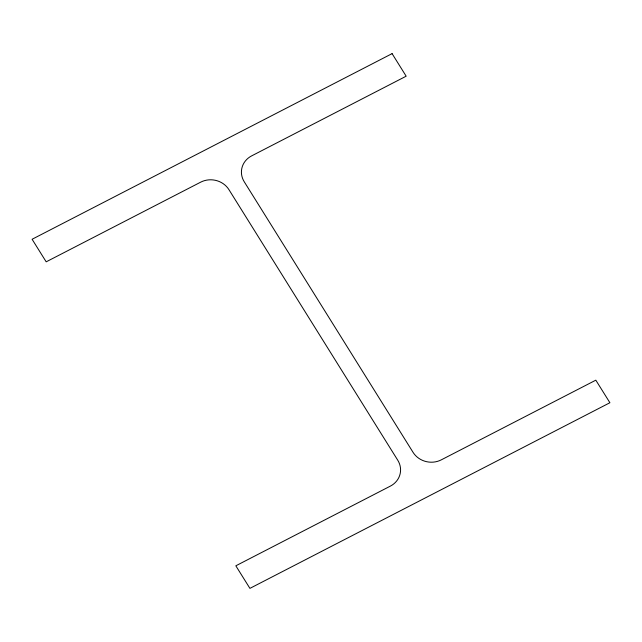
<?xml version="1.0" encoding="UTF-8"?>
<svg xmlns="http://www.w3.org/2000/svg" width="642" height="642" viewBox="0 0 642 642"><rect width="100%" height="100%" fill="white"/><g stroke="black" fill="none" stroke-linecap="round" stroke-linejoin="round"><path stroke-width="0.96" d="M392.085 53.631L32.1 239.265L46.184 261.832L200.713 182.143A20.688 19.027 9.5 0 1 228.961 189.679L397.751 460.21A20.688 19.027 9.5 0 1 390.368 486.114L235.831 565.803L249.915 588.369L609.9 402.735L595.816 380.168L441.287 459.857A20.688 19.027 9.5 0 1 413.039 452.321L244.249 181.79A20.688 19.027 9.5 0 1 251.632 155.886L406.169 76.197L392.085 53.631"/></g></svg>
